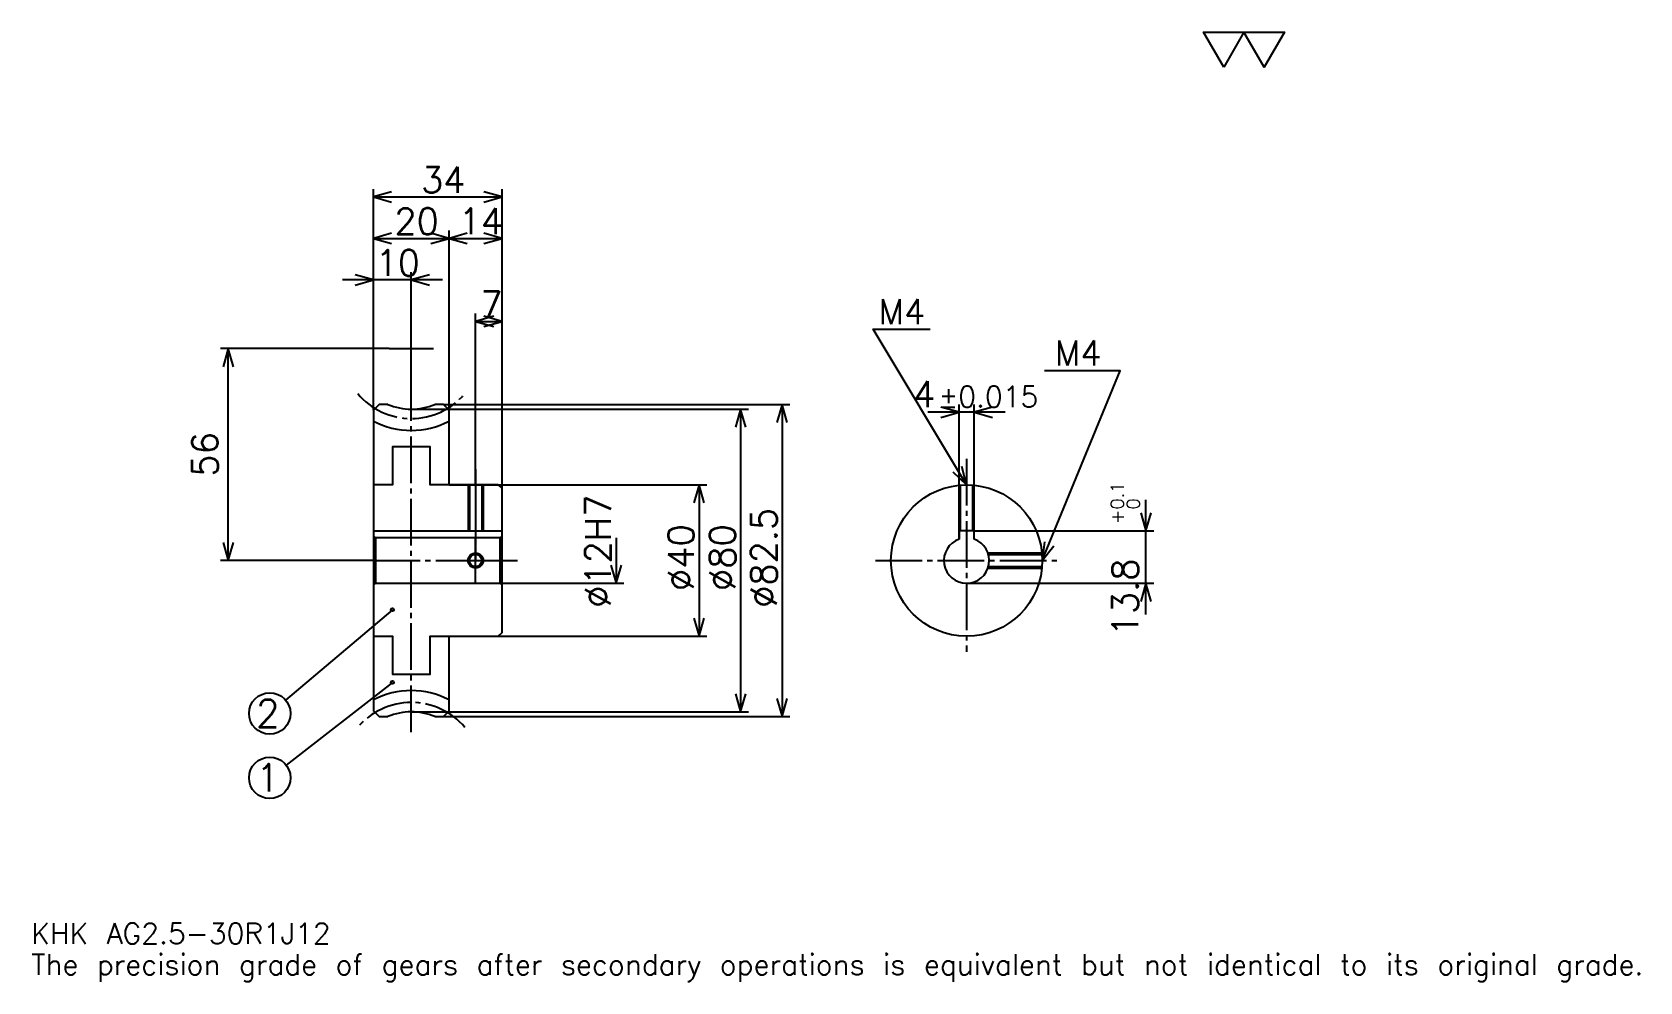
# Model space of a CAD drawing. Extents: x 14 to 439, y 5 to 256.
import ezdxf

# ---------------------------------------------------------------- set-up
doc = ezdxf.new("R2010")
doc.units = 0
doc.linetypes.add('DASHDOT', pattern=[16.444443, 12.333333, -1.37037, 1.37037, -1.37037])
doc.layers.get('0').update_dxf_attribs({"linetype": 'CONTINUOUS'})
doc.layers.add('DASHDOT', color=6, linetype='DASHDOT')
doc.styles.add('KANJI', font='TXT', dxfattribs={"bigfont": 'BIGFONT'})

msp = doc.modelspace()

# ---------------------------------------------------------------- linework, layer by layer
at = {"color": 5}
for p, q in [((104.148155, 157.587967), (104.148155, 214.458344)), ((138.148163, 157.587967), (138.148163, 214.458344)), ((104.148155, 212.402786), (138.148163, 212.402786)), ((104.148155, 201.439819), (124.148155, 201.439819)), ((124.148155, 157.587967), (124.148155, 203.495377)), ((124.148155, 201.439819), (138.148163, 201.439819)), ((114.148155, 156.337967), (114.148155, 192.53241)), ((122.370377, 190.476852), (95.925934, 190.476852)), ((131.148163, 157.587967), (131.148163, 181.569458)), ((131.148163, 179.513885), (138.148163, 179.513885)), ((108.25927, 172.337967), (63.722233, 172.337967)), ((65.777786, 116.337967), (65.777786, 172.337967)), ((104.148155, 156.087967), (104.148155, 157.587967)), ((122.648155, 157.587967), (138.148163, 157.587967)), ((124.148155, 156.087967), (124.148155, 157.587967)), ((131.148163, 136.337967), (131.148163, 157.587967)), ((131.148163, 136.337967), (131.148163, 157.587967)), ((138.148163, 157.587967), (214.203705, 157.587967)), ((138.148163, 135.337967), (138.148163, 157.587967)), ((212.148163, 157.587967), (212.148163, 75.087967)), ((258.925934, 124.13797), (258.925934, 157.578705)), ((262.925934, 124.13797), (262.925934, 157.578705)), ((114.148155, 156.337967), (138.148163, 156.337967)), ((138.148163, 156.337967), (203.240753, 156.337967)), ((201.185181, 156.337967), (201.185181, 76.337967)), ((271.148163, 155.523148), (250.703705, 155.523148)), ((124.148155, 136.337967), (138.148163, 136.337967)), ((138.148163, 136.337967), (192.277786, 136.337967)), ((190.222229, 136.337967), (190.222229, 96.337967)), ((308.333344, 102.115746), (308.333344, 132.360184)), ((262.925934, 124.13797), (310.388885, 124.13797)), ((168.296295, 122.337967), (168.296295, 110.337967)), ((104.148155, 116.337967), (63.722229, 116.337967)), ((138.148163, 110.337967), (170.351868, 110.337967)), ((260.925934, 110.337967), (310.388885, 110.337967)), ((109.148155, 103.337967), (80.926147, 79.470207)), ((124.148155, 96.337967), (138.148163, 96.337967)), ((138.148163, 96.337967), (192.277786, 96.337967)), ((109.148155, 84.150467), (81.06665, 62.297043)), ((114.148155, 76.337967), (138.148163, 76.337967)), ((122.648155, 75.087967), (138.148163, 75.087967)), ((138.148163, 76.337967), (203.240753, 76.337967)), ((138.148163, 75.087967), (214.203705, 75.087967))]:
    msp.add_line(p, q, dxfattribs=at)
at = {"color": 4}
for p, q in [((104.148155, 124.13797), (138.148163, 124.13797)), ((138.148163, 122.837967), (137.648163, 122.337967)), ((104.148155, 109.837967), (104.648155, 110.337967)), ((138.148163, 109.837967), (137.648163, 110.337967))]:
    msp.add_line(p, q, dxfattribs=at)
at = {"color": 7}
msp.add_lwpolyline([(328.888885, 246.666672), (323.544434, 255.930374), (344.922211, 255.930374), (339.577759, 246.666672), (334.233337, 255.930374), (328.888885, 246.666672)], dxfattribs=at)
at = {"color": 5}
for points in [[(108.94445, 213.773163), (104.148155, 212.402786), (108.94445, 211.03241)], [(133.351868, 211.03241), (138.148163, 212.402786), (133.351868, 213.773163)], [(108.94445, 202.810181), (104.148155, 201.439819), (108.94445, 200.069458)], [(119.35186, 200.069458), (124.148155, 201.439819), (119.35186, 202.810181)], [(128.944458, 202.810181), (124.148155, 201.439819), (128.944458, 200.069458)], [(133.351868, 200.069458), (138.148163, 201.439819), (133.351868, 202.810181)], [(99.35186, 189.106476), (104.148155, 190.476852), (99.35186, 191.847229)], [(118.94445, 191.847229), (114.148155, 190.476852), (118.94445, 189.106476)], [(135.944458, 180.884262), (131.148163, 179.513885), (135.944458, 178.143524)], [(133.351868, 178.143524), (138.148163, 179.513885), (133.351868, 180.884262)], [(260.925934, 136.337967), (236.259277, 177.449081), (251.333344, 177.449081)], [(67.148155, 167.541672), (65.777786, 172.337967), (64.407417, 167.541672)], [(280.925934, 116.337967), (301.481476, 166.486115), (281.47406, 166.486115)], [(213.518524, 152.791672), (212.148163, 157.587967), (210.777786, 152.791672)], [(202.555557, 151.541672), (201.185181, 156.337967), (199.814819, 151.541672)], [(254.129639, 154.152786), (258.925934, 155.523148), (254.129639, 156.893524)], [(267.722229, 156.893524), (262.925934, 155.523148), (267.722229, 154.152786)], [(257.283173, 139.745712), (260.925934, 136.337967), (259.633331, 141.155807)], [(191.59259, 131.541672), (190.222229, 136.337967), (188.851868, 131.541672)], [(306.962952, 128.934265), (308.333344, 124.13797), (309.703705, 128.934265)], [(64.407417, 121.134262), (65.777786, 116.337967), (67.148155, 121.134262)], [(281.477051, 121.295654), (280.925934, 116.337967), (284.013, 120.256165)], [(166.925934, 115.134262), (168.296295, 110.337967), (169.666672, 115.134262)], [(309.703705, 105.541672), (308.333344, 110.337967), (306.962952, 105.541672)], [(188.851868, 101.134262), (190.222229, 96.337967), (191.59259, 101.134262)], [(199.814819, 81.134262), (201.185181, 76.337967), (202.555557, 81.134262)], [(210.777786, 79.884262), (212.148163, 75.087967), (213.518524, 79.884262)]]:
    msp.add_lwpolyline(points, dxfattribs=at)
at = {"color": 4}
for points in [[(107.948357, 157.587967), (105.648155, 157.587967), (104.148155, 156.087967), (104.148155, 109.837967)], [(124.148155, 136.337967), (124.148155, 156.087967), (122.648155, 157.587967), (120.347954, 157.587967)], [(124.148155, 136.337967), (119.148155, 136.337967), (119.148155, 146.337967), (109.148155, 146.337967), (109.148155, 136.337967), (104.148155, 136.337967)], [(124.148155, 96.337967), (137.148163, 96.337967), (138.148163, 97.337967), (138.148163, 135.337967), (137.148163, 136.337967), (124.148155, 136.337967)], [(129.148163, 136.337967), (129.148163, 124.13797)], [(129.528152, 136.337967), (129.528152, 124.13797)], [(132.768158, 136.337967), (132.768158, 124.13797)], [(133.148163, 136.337967), (133.148163, 124.13797)], [(258.925934, 121.99482), (258.925934, 136.237717)], [(259.305939, 124.13797), (259.305939, 136.272247)], [(262.545929, 124.13797), (262.545929, 136.272247)], [(262.925934, 121.99482), (262.925934, 136.237717)], [(262.925934, 121.99482), (262.925934, 124.13797), (258.925934, 124.13797), (258.925934, 121.99482)], [(104.148155, 122.837967), (104.648155, 122.337967), (104.648155, 110.337967), (137.648163, 110.337967), (137.648163, 122.337967), (104.648155, 122.337967)], [(266.582794, 118.337967), (280.825684, 118.337967)], [(266.703094, 117.95797), (280.860199, 117.95797)], [(266.582794, 114.337967), (280.825684, 114.337967)], [(266.703094, 114.717964), (280.860199, 114.717964)], [(104.148155, 109.837967), (104.148155, 76.587967), (105.648155, 75.087967), (107.948357, 75.087967)], [(104.148155, 96.337967), (109.148155, 96.337967), (109.148155, 86.337967), (119.148155, 86.337967), (119.148155, 96.337967), (124.148155, 96.337967)], [(120.347954, 75.087967), (122.648155, 75.087967), (124.148155, 76.587967), (124.148155, 96.337967)]]:
    msp.add_lwpolyline(points, dxfattribs=at)
for centre, radius in [((260.925934, 116.337967), 20), ((131.148163, 116.337967), 1.62)]:
    msp.add_circle(centre, radius, dxfattribs=at)
at = {"color": 7}
msp.add_circle((131.148163, 116.337967), 2, dxfattribs=at)
at = {"color": 5}
for centre, radius in [((109.148155, 103.337967), 0.411111), ((76.740746, 75.930557), 5.481481), ((109.148155, 84.150467), 0.411111), ((76.740746, 58.930561), 5.481481)]:
    msp.add_circle(centre, radius, dxfattribs=at)
at = {"color": 4}
for centre, radius, start, end in [((114.148155, 172.337967), 16, 247.20175188, 292.79824812), ((114.148155, 172.337967), 21.625, 242.45612488, 297.54387512), ((260.925934, 116.337967), 6, 109.47122094, 70.52877906), ((114.148155, 60.337967), 21.625, 62.45612488, 117.54387512), ((114.148155, 60.337967), 16, 67.20175188, 112.79824812)]:
    msp.add_arc(centre, radius, start, end, dxfattribs=at)
at = {"layer": 'DASHDOT', "color": 7}
for p, q in [((114.148155, 70.976852), (114.148155, 176.449081)), ((108.25927, 172.337967), (120.037048, 172.337967)), ((260.925934, 143.189819), (260.925934, 92.226852)), ((131.148163, 136.337967), (131.148163, 116.337967)), ((104.148155, 116.337967), (142.259262, 116.337967)), ((236.814819, 116.337967), (285.037048, 116.337967))]:
    msp.add_line(p, q, dxfattribs=at)
for points in [[(131.148163, 140.449081), (131.148163, 120.026855)], [(131.148163, 110.226852), (131.148163, 122.449081)], [(125.037048, 116.337967), (137.259262, 116.337967)]]:
    msp.add_lwpolyline(points, dxfattribs=at)
for centre, start, end in [((114.148155, 172.337967), 220.00000249, 319.99999751), ((114.148155, 60.337967), 40.00000249, 139.99999751)]:
    msp.add_arc(centre, 18.5, start, end, dxfattribs=at)

# ---------------------------------------------------------------- texts
at = {"color": 7, "style": 'KANJI'}
for s, height, p in [('34', 6.851852, (116.69445, 213.499084)), ('20', 6.851852, (109.69445, 202.536118)), ('14', 6.851852, (126.69445, 202.536118)), ('10', 6.851852, (104.69445, 191.573151)), ('7', 6.851852, (132.421295, 180.610199)), ('M4', 6.577778, (237.629639, 178.819443)), ('M4', 6.577778, (284.214813, 167.856491)), ('4', 6.851852, (246.782349, 156.893524)), ('%%p0.015', 5.481481, (253.56485, 156.893524)), ('2', 7.308642, (73.086426, 72.276245)), ('1', 7.308642, (73.086426, 55.276241)), ('KHK AG2.5-30R1J12', 5.481481, (13.703704, 15.074074)), ('The precision grade of gears after secondary operations is equivalent but not identical to its original grade.', 5.481481, (13.703704, 6.851852))]:
    msp.add_text(s, height=height, dxfattribs=at).set_placement(p)
for s, height, p in [('56', 6.851852, (63.037045, 138.513885)), ('%%c12H7', 6.851852, (166.925934, 103.833336)), ('0.1', 3.425926, (302.440735, 129.815445)), ('0', 3.425926, (306.688904, 129.815445)), ('%%c82.5', 6.851852, (210.777786, 103.833336)), ('+', 3.425926, (302.440735, 125.978409)), ('%%c40', 6.851852, (188.851868, 108.287041)), ('%%c80', 6.851852, (199.814819, 108.287041)), ('13.8', 6.851852, (306.277771, 96.320877))]:
    msp.add_text(s, height=height, rotation=90, dxfattribs=at).set_placement(p)

doc.saveas('drawing.dxf')
